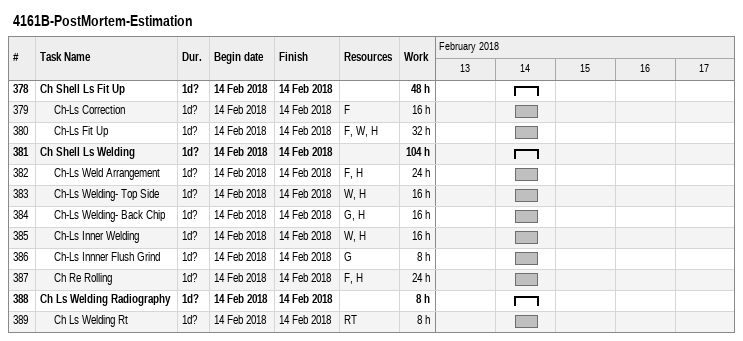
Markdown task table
4161B-PostMortem-Estimation

| ID | Level | Task | Duration | Start | Finish | Resources | Work (h) |
|---|---|---|---|---|---|---|---|
| 378 | 1 | **Ch Shell Ls Fit Up** | 1d? | 2018-02-14 | 2018-02-14 |  | 48 |
| 379 | 2 | Ch-Ls Correction | 1d? | 2018-02-14 | 2018-02-14 | F | 16 |
| 380 | 2 | Ch-Ls Fit Up | 1d? | 2018-02-14 | 2018-02-14 | F, W, H | 32 |
| 381 | 1 | **Ch Shell Ls Welding** | 1d? | 2018-02-14 | 2018-02-14 |  | 104 |
| 382 | 2 | Ch-Ls Weld Arrangement | 1d? | 2018-02-14 | 2018-02-14 | F, H | 24 |
| 383 | 2 | Ch-Ls Welding- Top Side | 1d? | 2018-02-14 | 2018-02-14 | W, H | 16 |
| 384 | 2 | Ch-Ls Welding- Back Chip | 1d? | 2018-02-14 | 2018-02-14 | G, H | 16 |
| 385 | 2 | Ch-Ls Inner Welding | 1d? | 2018-02-14 | 2018-02-14 | W, H | 16 |
| 386 | 2 | Ch-Ls Innner Flush Grind | 1d? | 2018-02-14 | 2018-02-14 | G | 8 |
| 387 | 2 | Ch Re Rolling | 1d? | 2018-02-14 | 2018-02-14 | F, H | 24 |
| 388 | 1 | **Ch Ls Welding Radiography** | 1d? | 2018-02-14 | 2018-02-14 |  | 8 |
| 389 | 2 | Ch Ls Welding Rt | 1d? | 2018-02-14 | 2018-02-14 | RT | 8 |
